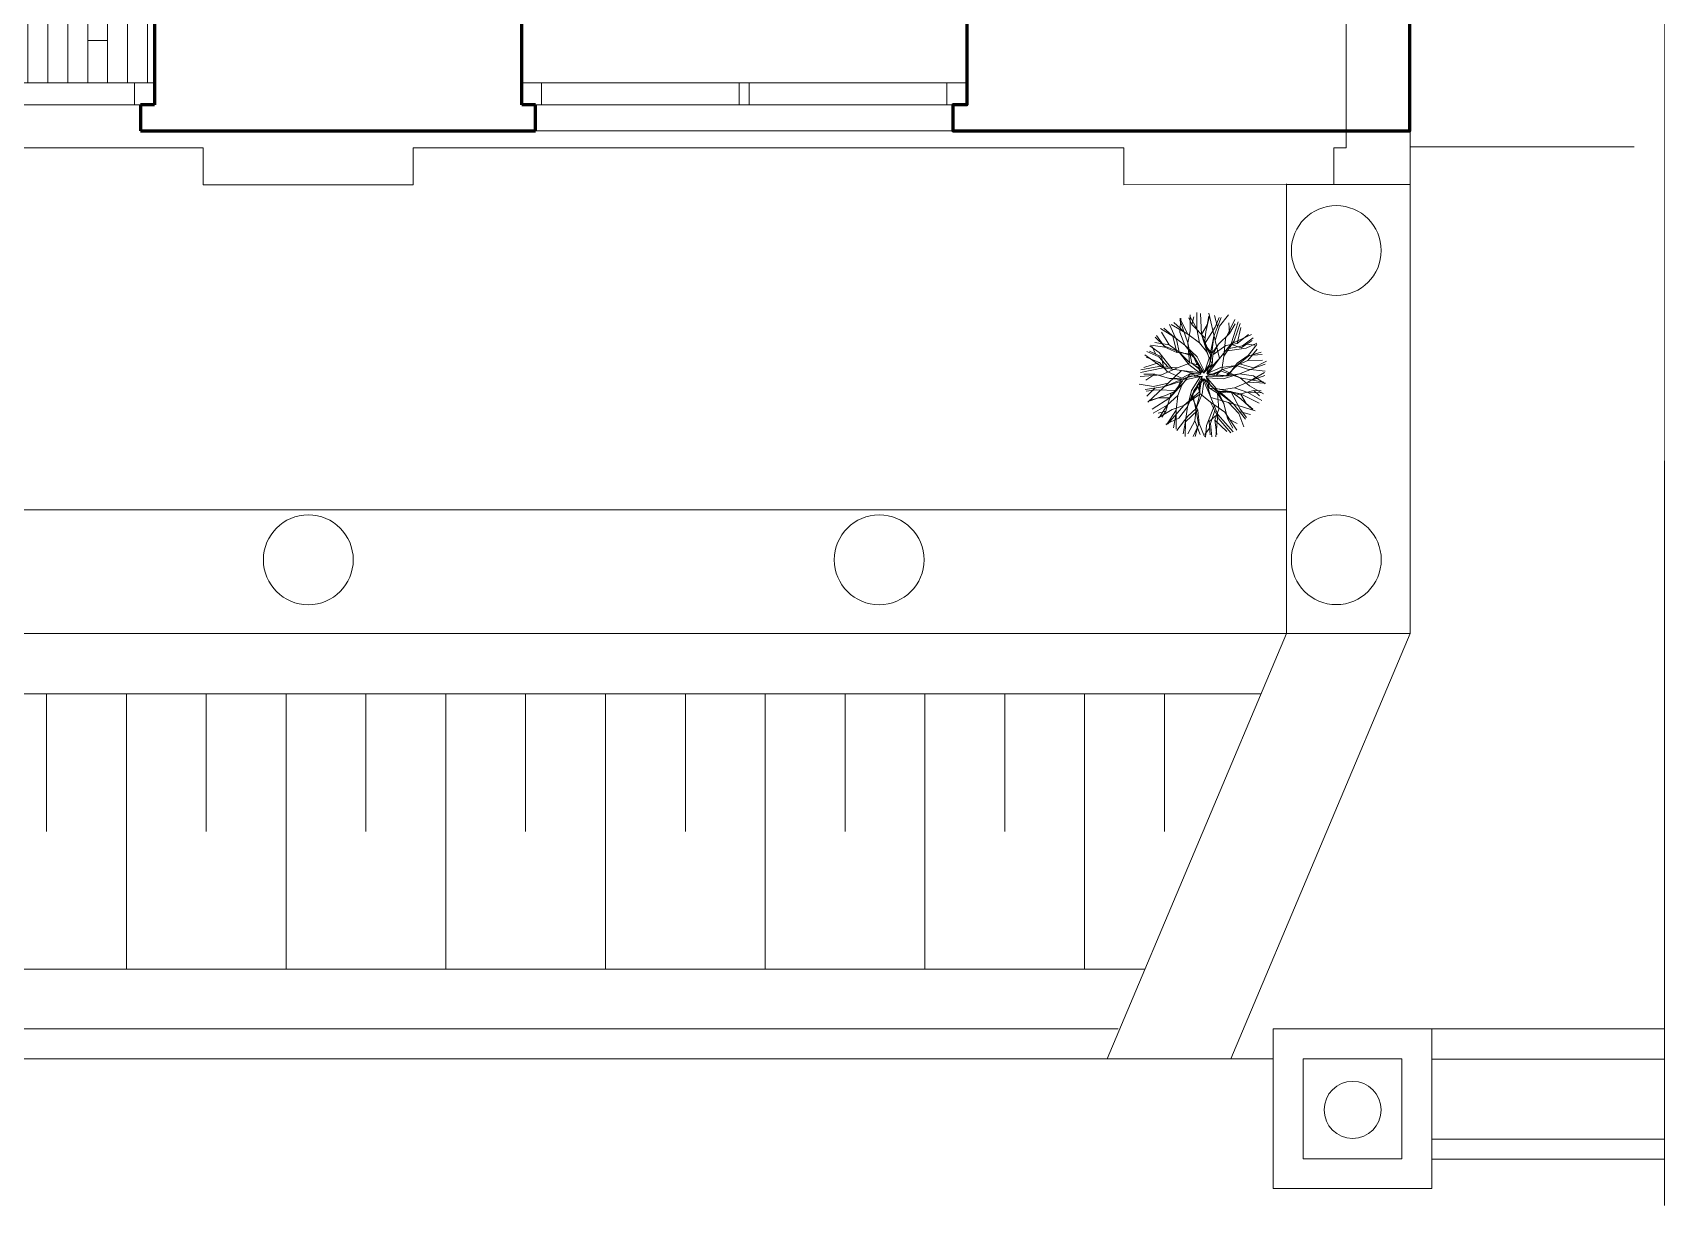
# Model space of a CAD drawing. Header units: millimetres. Extents: x 653176 to 972033, y 753746 to 925850.
# Drawn here: x 737984 to 746159, y 756565 to 762439 of the extents above; entities that cross this region are included whole.
import ezdxf

# ---------------------------------------------------------------- set-up
doc = ezdxf.new("R2010")
doc.units = ezdxf.units.MM
doc.header["$LTSCALE"] = 10
doc.set_wipeout_variables(frame=1)
doc.layers.get('0').update_dxf_attribs({"color": 65, "lineweight": 25})
for name, color, linetype, lineweight in [('!_Цоколь', 2, 'Continuous', 30), ('!обводка помещений', 10, 'Continuous', 20), ('wall', 95, 'Continuous', 60), ('Y-DOOR', 3, 'Continuous', 0), ('ГЕНПЛАН', 5, 'Continuous', 20), ('ГЕНПЛАН-озеленение', 74, 'Continuous', 20), ('Корпус 1$0$АР-стилобат', 144, 'Continuous', 9)]:
    doc.layers.add(name, color=color, linetype=linetype, lineweight=lineweight)

# ---------------------------------------------------------------- blocks, each defined once
blk = doc.blocks.new('дерев')
at = {"layer": 'ГЕНПЛАН-озеленение', "lineweight": 0}
for p, q in [((681427, 200663), (681382, 201799)), ((681714, 201880), (681900, 201045)), ((681851, 201956), (682028, 201326)), ((682169, 201541), (682006, 201821)), ((682028, 201326), (682152, 201896)), ((682306, 201313), (682132, 201947)), ((682169, 201541), (682223, 201835)), ((682434, 201214), (682574, 201916)), ((682434, 201214), (682984, 201772)), ((682522, 200867), (682588, 201852)), ((682732, 201375), (682537, 201913)), ((682555, 201360), (682860, 201814)), ((682942, 201064), (683042, 201790)), ((683044, 201290), (683445, 201732)), ((680686, 200450), (680262, 201063)), ((680845, 200361), (680322, 201144)), ((681009, 200613), (680429, 201271)), ((680797, 200784), (680472, 201097)), ((681101, 201176), (680627, 201521)), ((680797, 200784), (680697, 201213)), ((681435, 200855), (680946, 201500)), ((681022, 201528), (681289, 201192)), ((681427, 200663), (681101, 201176)), ((681190, 201178), (681182, 201644)), ((681895, 200638), (681289, 201192)), ((681705, 201105), (681391, 201693)), ((681574, 201367), (681411, 201690)), ((681900, 201045), (681574, 201367)), ((681705, 201105), (681895, 200638)), ((681800, 200872), (682169, 201541)), ((682028, 201326), (682069, 200744)), ((682069, 200744), (682434, 201214)), ((682522, 200867), (682306, 201313)), ((682667, 200805), (682732, 201375)), ((682667, 200805), (683068, 201339)), ((682942, 201064), (682970, 200598)), ((683065, 200608), (683044, 201290)), ((683068, 201339), (683312, 201709)), ((683279, 200994), (683451, 201572)), ((683279, 200994), (683822, 201243)), ((683478, 200954), (683670, 201500)), ((683478, 200954), (684004, 201183)), ((683743, 201441), (683482, 200989)), ((683755, 200804), (684051, 201171)), ((683919, 200787), (683960, 201115)), ((680845, 200361), (679945, 200509)), ((680596, 200307), (680059, 200533)), ((680596, 200307), (680282, 200896)), ((680686, 200450), (681265, 199954)), ((681339, 200486), (680797, 200784)), ((681265, 199954), (681009, 200613)), ((681681, 200131), (681339, 200486)), ((681339, 200486), (681706, 200191)), ((681456, 199916), (681427, 200663)), ((681782, 200022), (681435, 200855)), ((681435, 200855), (681781, 200184)), ((681706, 200191), (681895, 200638)), ((681895, 200638), (681766, 200166)), ((681781, 200184), (681900, 201045)), ((681900, 201045), (681871, 200333)), ((682069, 200744), (681893, 200330)), ((682314, 200216), (682667, 200805)), ((682475, 200371), (683065, 200608)), ((682667, 200805), (682479, 200357)), ((682479, 200357), (682761, 200485)), ((683025, 200654), (682496, 200315)), ((682592, 200026), (682522, 200867)), ((682522, 200867), (682669, 200085)), ((682669, 200085), (682970, 200598)), ((682970, 200598), (682728, 200008)), ((682970, 200598), (683279, 200994)), ((683482, 200989), (683025, 200654)), ((683065, 200608), (683478, 200954)), ((683423, 200013), (683755, 200804)), ((683565, 200133), (683812, 200637)), ((683647, 199974), (683845, 200408)), ((683717, 200611), (684121, 200963)), ((683746, 200191), (683717, 200611)), ((683768, 200166), (684346, 200871)), ((683812, 200637), (684225, 200982)), ((683845, 200408), (684310, 200760)), ((683845, 200408), (684512, 200386)), ((680299, 200031), (679833, 200103)), ((680308, 199716), (679846, 200057)), ((680372, 199523), (679885, 199869)), ((680415, 200164), (679910, 200349)), ((680232, 200182), (679927, 200053)), ((680485, 200095), (679979, 200268)), ((681150, 200139), (680299, 200031)), ((680975, 200202), (680415, 200164)), ((680834, 200330), (680485, 200095)), ((681072, 200353), (680596, 200307)), ((681456, 199916), (680845, 200361)), ((681681, 200131), (681072, 200353)), ((681265, 199954), (681494, 199438)), ((682106, 199411), (681456, 199916)), ((681456, 199916), (681913, 199647)), ((681824, 199720), (681681, 200131)), ((681766, 200166), (681892, 199797)), ((682122, 199467), (681782, 200022)), ((681893, 200330), (681801, 199764)), ((681801, 199764), (682223, 199523)), ((681913, 199647), (681801, 199764)), ((681871, 200333), (681853, 200035)), ((681853, 200035), (682219, 199500)), ((681892, 199797), (682182, 199569)), ((682182, 199569), (682314, 200216)), ((682219, 199500), (682592, 200026)), ((682223, 199523), (682475, 200371)), ((682391, 200149), (682314, 199549)), ((682314, 199549), (683077, 199860)), ((682383, 199804), (682355, 199507)), ((682728, 200008), (682361, 199526)), ((682644, 200066), (682383, 199804)), ((682496, 200315), (682391, 200149)), ((682475, 200371), (682403, 199905)), ((682403, 199905), (682644, 200066)), ((683077, 199860), (682616, 199597)), ((683206, 200006), (682644, 200066)), ((683077, 199860), (683768, 200166)), ((683077, 199860), (683738, 199511)), ((683151, 199557), (683647, 199974)), ((683924, 200259), (683206, 200006)), ((683206, 200006), (683905, 199898)), ((683629, 199676), (684158, 199996)), ((683768, 200166), (684707, 200227)), ((683905, 199898), (684764, 200071)), ((683924, 200259), (684667, 200320)), ((684158, 199996), (684592, 200121)), ((684158, 199996), (684580, 199868)), ((684346, 199536), (684881, 199775)), ((680233, 199172), (679650, 199298)), ((680179, 199168), (679736, 199195)), ((680308, 199716), (679739, 199610)), ((679753, 199702), (680275, 199702)), ((680372, 199523), (679786, 199384)), ((680480, 199197), (679802, 198920)), ((680842, 199088), (680179, 199168)), ((680814, 199531), (680233, 199172)), ((680275, 199702), (680793, 199474)), ((680814, 199531), (680308, 199716)), ((680842, 199088), (680316, 198859)), ((680870, 199454), (680372, 199523)), ((680480, 199197), (680870, 199454)), ((680793, 199474), (681352, 199185)), ((681314, 199139), (680814, 199531)), ((680842, 199088), (681324, 199149)), ((681529, 199077), (680842, 199088)), ((680860, 198931), (681465, 199450)), ((681554, 199412), (680860, 198931)), ((680870, 199454), (681502, 199539)), ((681465, 199450), (680870, 199454)), ((681324, 199149), (681073, 199329)), ((682174, 199344), (681314, 199139)), ((681314, 199139), (681754, 199310)), ((681352, 199185), (681549, 199177)), ((681494, 199438), (681851, 199343)), ((681754, 199310), (681494, 199438)), ((681502, 199539), (682102, 199462)), ((682155, 199286), (681529, 199077)), ((681549, 199177), (682106, 199411)), ((682196, 199352), (681554, 199412)), ((682102, 199462), (681824, 199720)), ((681851, 199343), (682122, 199467)), ((681915, 198768), (682196, 199352)), ((682273, 199285), (681963, 198713)), ((682103, 198921), (682155, 199286)), ((682177, 198859), (682174, 199344)), ((682287, 199270), (682203, 198901)), ((682330, 199300), (682218, 198483)), ((682517, 199112), (682273, 199285)), ((682521, 198712), (682287, 199270)), ((682811, 198933), (682330, 199300)), ((682982, 199456), (682335, 199407)), ((682335, 199407), (682605, 198821)), ((682773, 199637), (682353, 199392)), ((682353, 199392), (682961, 198750)), ((682355, 199507), (683006, 199524)), ((682361, 199526), (682723, 199638)), ((682756, 199542), (682414, 199404)), ((682414, 199404), (682908, 198966)), ((682613, 198756), (682517, 199112)), ((682616, 199597), (682773, 199637)), ((682723, 199638), (683151, 199557)), ((683138, 199466), (682756, 199542)), ((683217, 199274), (682773, 199637)), ((683231, 199291), (682982, 199456)), ((683006, 199524), (683901, 199408)), ((683483, 199118), (683138, 199466)), ((683901, 199408), (683146, 199444)), ((683146, 199444), (683833, 198910)), ((683151, 199557), (683629, 199676)), ((683629, 199676), (683190, 199505)), ((683190, 199505), (683483, 199118)), ((683487, 198915), (683217, 199274)), ((683833, 198910), (683231, 199291)), ((683483, 199118), (684265, 199366)), ((683982, 199050), (683483, 199118)), ((683733, 199084), (684128, 198429)), ((683738, 199511), (684346, 199536)), ((683738, 199511), (684745, 198982)), ((683901, 199408), (684704, 199509)), ((684690, 199429), (684265, 199366)), ((684303, 199459), (684710, 199233)), ((680605, 198682), (679846, 198879)), ((680418, 198714), (679871, 198751)), ((680605, 198682), (679926, 198452)), ((680316, 198859), (679947, 198421)), ((680860, 198931), (679975, 198496)), ((680582, 198522), (680121, 198054)), ((680860, 198931), (680582, 198522)), ((681194, 198601), (680605, 198682)), ((680710, 198275), (681194, 198601)), ((681017, 198303), (681649, 198635)), ((681823, 198632), (681017, 198303)), ((681064, 198105), (681372, 198503)), ((681194, 198601), (681641, 198655)), ((681372, 198503), (681196, 197701)), ((681372, 198503), (681846, 198627)), ((681854, 198563), (681372, 198503)), ((681963, 198713), (681415, 197996)), ((681415, 197996), (681823, 198632)), ((682218, 198483), (681585, 198085)), ((681641, 198655), (682177, 198859)), ((681649, 198635), (681915, 198768)), ((681918, 198571), (681782, 198097)), ((681782, 198097), (681854, 198563)), ((681846, 198627), (682103, 198921)), ((682203, 198901), (681918, 198571)), ((681918, 198571), (682031, 197933)), ((682218, 198483), (682138, 197732)), ((682221, 199014), (682177, 198859)), ((682218, 198483), (682221, 199014)), ((682280, 198299), (682613, 198756)), ((682910, 198207), (682521, 198712)), ((682961, 198750), (682594, 199045)), ((682594, 199045), (682613, 198756)), ((682605, 198821), (683368, 198460)), ((683368, 198460), (682617, 198724)), ((682617, 198724), (682910, 198207)), ((682903, 198759), (682811, 198933)), ((682961, 198750), (682872, 198120)), ((682932, 198131), (682903, 198759)), ((682908, 198966), (683241, 198366)), ((682948, 198753), (682917, 198445)), ((683241, 198366), (682948, 198753)), ((683368, 198460), (683862, 198424)), ((683368, 198460), (684187, 197911)), ((684012, 198659), (683487, 198915)), ((683487, 198915), (683712, 198363)), ((683833, 198910), (684275, 199031)), ((684649, 198654), (683833, 198910)), ((683862, 198424), (684498, 198258)), ((683982, 199050), (684649, 199027)), ((684646, 198497), (684012, 198659)), ((684012, 198659), (684444, 198266)), ((684128, 198429), (684452, 198431)), ((684128, 198429), (684355, 198236)), ((684275, 199031), (684636, 199011)), ((680710, 198275), (680155, 198097)), ((680453, 198289), (680172, 198188)), ((680253, 197806), (680710, 198275)), ((680453, 198289), (680293, 198008)), ((680388, 197726), (681017, 198303)), ((681218, 198304), (680453, 198289)), ((681585, 198085), (680624, 197478)), ((680901, 197861), (680703, 197558)), ((681064, 198105), (680711, 197538)), ((681017, 198303), (680901, 197861)), ((681415, 197996), (681101, 197250)), ((681585, 198085), (681303, 197546)), ((681837, 197748), (681558, 196917)), ((682138, 197732), (681721, 196888)), ((681782, 198097), (681795, 197479)), ((682280, 198299), (681837, 197748)), ((682031, 197933), (682309, 197544)), ((682138, 197732), (682459, 196879)), ((682140, 197550), (682280, 198299)), ((682170, 197738), (682548, 197554)), ((682178, 198108), (682696, 197424)), ((682210, 197924), (682523, 197459)), ((682872, 198120), (682964, 197589)), ((682872, 198120), (683473, 197797)), ((683328, 197998), (682910, 198207)), ((682910, 198207), (683100, 197741)), ((682993, 197568), (682932, 198131)), ((683100, 197741), (683044, 197147)), ((683100, 197741), (683513, 197304)), ((683241, 198366), (683703, 198025)), ((683241, 198366), (683503, 197752)), ((683328, 197998), (683907, 197549)), ((683473, 197797), (683655, 197228)), ((683503, 197752), (683702, 197355)), ((683703, 198025), (684267, 197925)), ((683712, 198363), (683921, 197608)), ((683712, 198363), (684250, 197891)), ((683778, 198185), (684019, 197694)), ((681258, 197623), (680858, 197383)), ((681038, 197302), (681196, 197701)), ((681303, 197546), (681242, 196964)), ((681795, 197479), (681474, 197178)), ((681795, 197479), (681687, 197041)), ((682140, 197550), (681821, 196876)), ((682309, 197544), (681956, 196977)), ((682309, 197544), (682381, 196966)), ((682523, 197459), (682616, 196928)), ((682548, 197554), (682651, 197028)), ((682600, 197291), (682863, 197092)), ((682696, 197424), (682867, 196985)), ((682964, 197589), (682900, 197019)), ((682964, 197589), (683341, 197150)), ((683254, 197116), (682993, 197568))]:
    blk.add_line(p, q, dxfattribs=at)
blk = doc.blocks.new('*U907')
at = {"color": 0, "linetype": 'ByBlock', "lineweight": -2}
for p, q in [((6.2, 0), (6.2, 0.345)), ((6.6, 0), (6.6, 0.345)), ((7, 0), (7, 0.345)), ((7.4, 0), (7.4, 0.345)), ((7.8, 0), (7.8, 0.345)), ((8.2, 0), (8.2, 0.345)), ((8.6, 0), (8.6, 0.345)), ((9, 0), (9, 0.345))]:
    blk.add_line(p, q, dxfattribs=at)
for points in [[(6.4, 0), (6.4, 0.69)], [(6.8, 0), (6.8, 0.69)], [(7.2, 0), (7.2, 0.69)], [(7.6, 0), (7.6, 0.69)], [(8, 0), (8, 0.69)], [(8.4, 0), (8.4, 0.69)], [(8.8, 0), (8.8, 0.69)]]:
    blk.add_lwpolyline(points, dxfattribs=at)
blk = doc.blocks.new('1 и 2 корпус')
at = {"layer": '!_Цоколь', "color": 250, "lineweight": 20, "ltscale": 100}
for p, q in [((17041.1, -3088.8), (16143.4, -5218.6)), ((17661.1, -3088.8), (16763.4, -5218.6))]:
    blk.add_line(p, q, dxfattribs=at)
for points in [[(17661.1, -650), (17661.1, -3088.8), (-1569.1, -3088.8, -0.414214), (-3089.1, -1568.8), (-3089.1, 8050)], [(17041.1, -836), (17041.1, -2468.8), (-1569.1, -2468.8, -0.414214), (-2469.1, -1568.8), (-2469.1, 8050)]]:
    blk.add_lwpolyline(points, format="xyb", dxfattribs=at)
blk.add_lwpolyline([(17041.1, -838.3), (17661.1, -838.3), (17661.1, -3088.8), (17041.1, -3088.8)], close=True, dxfattribs=at)
for centre in [(17291, -1169.8), (12141.1, -2718.8, 0), (15001.1, -2718.8), (17291.1, -2718.3)]:
    blk.add_circle(centre, 225, dxfattribs=at)
at = {"color": 250, "lineweight": 20}
for p, q in [((-1570.1, -3390), (16914.1, -3390)), ((-1570.1, -4770), (16332.5, -4770))]:
    blk.add_line(p, q, dxfattribs=at)
at = {"layer": 'ГЕНПЛАН', "color": 250, "lineweight": 20}
for p, q in [((-1607.9, -5068.6), (16197.7, -5068.6)), ((-1607.9, -5218.6), (16763.4, -5218.6))]:
    blk.add_line(p, q, dxfattribs=at)
at = {"layer": 'Корпус 1$0$АР-стилобат', "color": 250, "lineweight": 20}
blk.add_line((17661.1, -2820), (17661.1, -3068.8), dxfattribs=at)
at = {"color": 250, "lineweight": 20, "xscale": -1999.999999999995, "yscale": 1999.999999999995, "zscale": 1999.999999999998, "rotation": 179.9999999999992}
blk.add_blockref('*U907', (-1570.1, -3390), dxfattribs=at)

msp = doc.modelspace()

# ---------------------------------------------------------------- hatches: boundary and pattern name
at = {"layer": 'Y-DOOR', "lineweight": 5}
h = msp.add_hatch(dxfattribs=at)
h.set_pattern_fill('WOODS_BOARD', color=256, scale=100, angle=90, pattern_type=2)
h.set_pattern_definition([(90, (-40, 2e-15), (-100, 6e-15), []), (180, (-40, 2e-15), (-400, -400), [100, -1400]), (180, (-240, 600), (-400, -400), [100, -1400])])
h.paths.add_polyline_path([(732098.5, 765323.1), (732089.7, 765281.9), (732024.4, 765151.3), (731686.2, 764474.3), (731621, 764343.7), (731593.4, 764311.8), (731550.9, 764324.3), (730907.8, 764645.5), (730876.1, 764671.2), (730876.1, 764671.2), (730886.1, 764710.7), (730911.5, 764761.7), (730911.7, 764764.3), (730923, 764774.2), (730922.1, 764772.4), (730934.5, 764771.6), (730934.3, 764771.2), (730937.9, 764767.1), (730945.9, 764758), (731352.8, 765572.6), (731339.1, 765573.6), (731334.8, 765573.9), (731326.3, 765583.8), (731327.2, 765596.1), (731329.2, 765597.9), (731354.6, 765648.8), (731380.3, 765680.5), (731419.9, 765670.6), (732063, 765349.5), (732098.5, 765323.1)], flags=16)
h.paths.add_polyline_path([(730939.8, 764745.8), (730940.1, 764741.6), (730941.3, 764744.5), (730941.7, 764749.5)], flags=0)
h.paths.add_polyline_path([(730930.4, 764763.3), (730912.6, 764727.7), (730900.6, 764703.5), (730891.5, 764676.3), (730915.1, 764660), (731558.2, 764338.8), (731589.4, 764327.5), (731589.4, 764327.5), (731585.4, 764343.2), (731575, 764348.5), (731574.6, 764348), (730917, 764676.4), (730907.8, 764681.7), (730917.2, 764677), (730917, 764676.4), (731574.6, 764348), (731598.9, 764381.2), (731619.1, 764416.5), (731635.1, 764453.8), (731647.1, 764493.1), (730989.5, 764821.5), (730965.2, 764788.3), (730943.8, 764750.9)], flags=0)
h.paths.add_polyline_path([(731357.6, 765578.5), (731357.1, 765578.6), (731355.6, 765575.1)], flags=0)
h.paths.add_polyline_path([(731335.3, 765573.9), (731335.3, 765573.9), (731335.3, 765573.9)], flags=0)
h.paths.add_polyline_path([(731330.5, 765589.9), (731329.9, 765599.3), (731326.9, 765593.3)], flags=0)
h.paths.add_polyline_path([(731390.9, 765648.9), (731357.1, 765581.1), (731347.7, 765573), (731351, 765579.7), (731358.9, 765584.8), (731390.8, 765648.7), (731390.8, 765648.9)], flags=0)
h.paths.add_polyline_path([(731662.2, 764498.7), (731617.4, 764512.3), (731580.1, 764528.3), (731544.9, 764548.5), (731511.7, 764572.8), (731840.2, 765230.4), (731879.5, 765218.5), (731916.8, 765202.4), (731952.1, 765182.3), (731989.8, 765154.7)], flags=0)
h.paths.add_polyline_path([(731828.1, 765230.4), (731504.4, 764582.4), (731001.5, 764833.5), (731325.2, 765481.5)], flags=0)
h.paths.add_polyline_path([(734958.4, 764416.4), (735312.2, 764416.4, -0.128067), (735513.8, 764765.5), (735336.9, 765071.9), (735705, 765284.4), (735881.8, 764978, -0.128067), (736285, 764978), (736461.9, 765284.4), (736830, 765071.9), (736653.1, 764765.5, -0.128067), (736854.7, 764416.4), (737208.4, 764416.4), (737208.4, 763991.4), (736854.7, 763991.4, -0.128067), (736653.1, 763642.2), (736830, 763335.8), (736461.9, 763123.3), (736285, 763429.7, -0.128067), (735881.8, 763429.7), (735705, 763123.3), (735336.9, 763335.8), (735513.8, 763642.2, -0.128067), (735312.2, 763991.4), (734958.4, 763991.4)], flags=16)
h.paths.add_polyline_path([(730918.7, 764765.4), (730910.8, 764760.3), (730913.8, 764766.3)], flags=0)
h.paths.add_polyline_path([(730617.2, 765189.4), (729121.5, 765189.4), (729121.5, 766046.2), (730617.2, 766046.2)], flags=16)
h.paths.add_polyline_path([(731697.1, 768215.8), (731697.1, 768248.2), (733692.8, 768248.2), (733692.8, 768215.8)], flags=16)
h.paths.add_polyline_path([(730378.2, 764536), (730387, 764496.1), (730387.7, 763777.3), (730380, 763733.7), (730380, 763733.7), (730339.2, 763723.2), (730193.2, 763723.1), (729436.4, 763722.6), (729290.4, 763722.4), (729249.5, 763732.9), (729241.8, 763776.4), (729241.1, 764495.3), (729249.9, 764535.1), (729249.9, 764535.1), (729289.7, 764543.9), (729346.7, 764544), (729349.1, 764545), (729363, 764539.3), (729361, 764539.3), (729365.8, 764527.8), (729365.4, 764527.8), (729363.3, 764522.8), (729358.7, 764511.6), (730269.4, 764512.3), (730264.1, 764525), (730262.5, 764529), (730267.5, 764541), (730278.9, 764545.7), (730281.4, 764544.7), (730338.3, 764544.7)], flags=16)
h.paths.add_polyline_path([(729345.1, 764511.5), (729341.5, 764509.4), (729344.7, 764509.6), (729349.2, 764511.5)], flags=0)
h.paths.add_polyline_path([(729356.6, 764527.8), (729316.8, 764527.7), (729289.7, 764527.7), (729261.4, 764523.7), (729257.3, 764495.3), (729258, 763776.4), (729261.8, 763743.5), (729261.8, 763743.5), (729274.1, 763754), (729274.1, 763765.7), (729273.5, 763765.8), (729272.9, 764500.9), (729273.5, 764511.5), (729273.5, 764501), (729272.9, 764500.9), (729273.5, 763765.8), (729314.1, 763759), (729354.6, 763756.7), (729395.2, 763759), (729435.7, 763766), (729435, 764501), (729394.5, 764507.9), (729351.5, 764510.3)], flags=0)
h.paths.add_polyline_path([(730276.8, 764510.6), (730276.6, 764511.1), (730272.8, 764510.8)], flags=0)
h.paths.add_polyline_path([(730262.7, 764528.5), (730262.7, 764528.5), (730262.7, 764528.5)], flags=0)
h.paths.add_polyline_path([(730274.9, 764539.9), (730283, 764544.7), (730276.3, 764544.7)], flags=0)
h.paths.add_polyline_path([(730354.6, 764512.3), (730278.9, 764512.2), (730267.4, 764517), (730274.9, 764517), (730283, 764512.3), (730354.5, 764512.3), (730354.6, 764512.4)], flags=0)
h.paths.add_polyline_path([(730175.6, 764496.2), (730176.1, 763934.1), (729451.8, 763933.5), (729451.2, 764495.6)], flags=0)
h.paths.add_polyline_path([(729447.5, 763755), (729439.6, 763801.1), (729437.3, 763841.6), (729439.5, 763882.2), (729446.4, 763922.7), (730181.5, 763923.3), (730188.4, 763882.7), (730190.7, 763842.2), (730188.5, 763801.7), (730180.7, 763755.5)], flags=0)
h.paths.add_polyline_path([(729345.1, 764544), (729351.8, 764544), (729353.2, 764539.2)], flags=0)
h.paths.add_polyline_path([(728540.9, 765444.1, -0.337733), (728495.9, 765385.1), (728495.9, 765380.8, -0.337733), (728540.9, 765321.7), (728540.9, 764975), (728540.9, 764362.9, -0.414214), (728479.7, 764301.7), (728479.7, 764118.1, -0.414214), (728418.4, 764056.9), (727592.4, 764056.9, -0.414214), (727531.2, 764118.1), (727531.2, 764195.2, -0.015524), (727531.5, 764206.6), (727439.2, 764206.6, -0.414214), (727316.8, 764329), (727316.8, 764975), (727316.8, 765321.7, -0.414214), (727378, 765382.9, -0.414214), (727316.8, 765444.1), (727316.8, 765750.2), (727316.8, 766341.8, -0.414214), (727378, 766403, -0.414214), (727316.8, 766464.2), (727316.8, 767212.2, -0.414214), (727439.2, 767334.6), (727531.5, 767334.6, -0.015524), (727531.2, 767346), (727531.2, 767423.1, -0.414214), (727592.4, 767484.3), (728495.9, 767484.3, -0.414214), (728557.1, 767423.1), (728557.1, 767306.6, -0.05068), (728557.1, 767294.2), (728557.1, 766772.4), (728557.1, 766466.4, -0.414214), (728495.9, 766405.1), (728495.9, 766400.8, -0.337733), (728540.9, 766341.8), (728540.9, 765750.2)], flags=16)
h.paths.add_polyline_path([(732233.1, 766539.6), (732896.8, 766539.6), (732946.4, 766725), (732282.8, 766725)], flags=24)
h.paths.add_polyline_path([(732558.4, 768017.8), (732823.2, 768017.8), (732872.9, 768203.2), (732608, 768203.2)], flags=24)
edge = h.paths.add_edge_path()
edge.add_line((731424.5, 768467.4), (727474.5, 768467.4))
edge.add_line((727474.5, 768467.4), (727474.5, 768267.6))
edge.add_line((727474.5, 768267.6), (727224.5, 768267.6))
edge.add_line((727224.5, 768267.6), (727224.5, 767817.6))
edge.add_line((727224.5, 767817.6), (726894.5, 767817.6))
edge.add_line((726894.5, 767817.6), (726894.5, 763637.6))
edge.add_line((726894.5, 763637.6), (727224.5, 763637.6))
edge.add_line((727224.5, 763637.6), (727224.5, 762767.6))
edge.add_line((727224.5, 762767.6), (727474.5, 762767.6))
edge.add_line((727474.5, 762767.6), (727474.5, 762517.6))
edge.add_line((727474.5, 762517.6), (728224.5, 762517.6))
edge.add_line((728224.5, 762517.6), (728224.5, 762187.6))
edge.add_line((728224.5, 762187.6), (732404.5, 762187.6))
edge.add_line((732404.5, 762187.6), (732404.5, 762517.6))
edge.add_line((732404.5, 762517.6), (733574.5, 762517.6))
edge.add_line((733574.5, 762517.6), (733574.5, 762767.6))
edge.add_line((733574.5, 762767.6), (734074.5, 762767.6))
edge.add_line((734074.5, 762767.6), (734074.5, 762517.6))
edge.add_line((734074.5, 762517.6), (734414.5, 762517.6))
edge.add_line((734414.5, 762517.6), (734414.5, 762187.6))
edge.add_line((734414.5, 762187.6), (738594.5, 762187.6))
edge.add_line((738594.5, 762187.6), (738594.5, 762517.6))
edge.add_line((738594.5, 762517.6), (739240.9, 762517.6))
edge.add_line((739240.9, 762517.6), (739240.9, 762736.2))
edge.add_line((739240.9, 762736.2), (739234.1, 762737.9))
edge.add_line((739234.1, 762737.9), (739219, 762755.1))
edge.add_line((739219, 762755.1), (739222.5, 762761.6))
edge.add_line((739222.5, 762761.6), (739213.7, 762786.2))
edge.add_line((739213.7, 762786.2), (739210.6, 762815.1))
edge.add_line((739210.6, 762815.1), (739215, 762856.4))
edge.add_line((739215, 762856.4), (739207.2, 762835.5))
edge.add_line((739207.2, 762835.5), (739208.6, 762848))
edge.add_line((739208.6, 762848), (739219, 762875.2))
edge.add_line((739219, 762875.2), (739240.9, 762900))
edge.add_line((739240.9, 762900), (739240.9, 763160.8))
edge.add_line((739240.9, 763160.8), (739231, 763159.5))
edge.add_line((739231, 763159.5), (739231, 763159.5))
edge.add_line((739231, 763159.5), (739216.2, 763157.8))
edge.add_line((739216.2, 763157.8), (739202.9, 763156.4))
edge.add_line((739202.9, 763156.4), (739200.3, 763176.2))
edge.add_line((739200.3, 763176.2), (739207, 763179.9))
edge.add_line((739207, 763179.9), (739231, 763177.4))
edge.add_line((739231, 763177.4), (739231, 763177.3))
edge.add_line((739231, 763177.3), (739240.9, 763175.9))
edge.add_line((739240.9, 763175.9), (739240.9, 763656.1))
edge.add_line((739240.9, 763656.1), (739240.7, 763656.1))
edge.add_line((739240.7, 763656.1), (739240.7, 763850.8))
edge.add_line((739240.7, 763850.8), (739228.7, 763850.8))
edge.add_line((739228.7, 763850.8), (739228.7, 763882.4))
edge.add_line((739228.7, 763882.4), (739230.1, 763956.1))
edge.add_line((739230.1, 763956.1), (739228.7, 763956.1))
edge.add_line((739228.7, 763956.1), (739228.7, 764000.4))
edge.add_line((739228.7, 764000.4), (739230.3, 764000))
edge.add_line((739230.3, 764000), (739215.2, 764017.1))
edge.add_line((739215.2, 764017.1), (739204.8, 764044.4))
edge.add_line((739204.8, 764044.4), (739201.1, 764077.2))
edge.add_line((739201.1, 764077.2), (739204.8, 764110.1))
edge.add_line((739204.8, 764110.1), (739215.2, 764137.3))
edge.add_line((739215.2, 764137.3), (739230.3, 764154.5))
edge.add_line((739230.3, 764154.5), (739240.7, 764157.1))
edge.add_line((739240.7, 764157.1), (739240.7, 764166.6))
edge.add_line((739240.7, 764166.6), (739228.7, 764166.6))
edge.add_line((739228.7, 764166.6), (739228.7, 764198.2))
edge.add_line((739228.7, 764198.2), (739231.6, 764271.8))
edge.add_line((739231.6, 764271.8), (739228.7, 764271.8))
edge.add_line((739228.7, 764271.8), (739228.7, 764303.4))
edge.add_line((739228.7, 764303.4), (739241.1, 764504.4))
edge.add_line((739241.1, 764504.4), (739241.1, 764680.9))
edge.add_line((739241.1, 764680.9), (739230.7, 764683.6))
edge.add_line((739230.7, 764683.6), (739215.6, 764700.7))
edge.add_line((739215.6, 764700.7), (739205.2, 764728))
edge.add_line((739205.2, 764728), (739201.5, 764760.8))
edge.add_line((739201.5, 764760.8), (739205.2, 764793.7))
edge.add_line((739205.2, 764793.7), (739215.6, 764820.9))
edge.add_line((739215.6, 764820.9), (739230.7, 764838.1))
edge.add_line((739230.7, 764838.1), (739241.1, 764840.7))
edge.add_line((739241.1, 764840.7), (739241.1, 765207.2))
edge.add_line((739241.1, 765207.2), (739230.7, 765209.8))
edge.add_line((739230.7, 765209.8), (739215.6, 765226.9))
edge.add_line((739215.6, 765226.9), (739205.2, 765254.2))
edge.add_line((739205.2, 765254.2), (739201.5, 765287))
edge.add_line((739201.5, 765287), (739205.2, 765319.9))
edge.add_line((739205.2, 765319.9), (739215.6, 765347.2))
edge.add_line((739215.6, 765347.2), (739230.7, 765364.3))
edge.add_line((739230.7, 765364.3), (739241.1, 765366.9))
edge.add_line((739241.1, 765366.9), (739241.1, 765499))
edge.add_line((739241.1, 765499), (739227.3, 765519.7))
edge.add_line((739227.3, 765519.7), (739204.7, 765519.7))
edge.add_line((739204.7, 765519.7), (739205.5, 765530.2))
edge.add_line((739205.5, 765530.2), (739231.3, 765530.2))
edge.add_line((739231.3, 765530.2), (739233.1, 765539.2))
edge.add_line((739233.1, 765539.2), (739241.8, 765552.4))
edge.add_line((739241.8, 765552.4), (739241.8, 765680.7))
edge.add_line((739241.8, 765680.7), (739231.5, 765683.3))
edge.add_line((739231.5, 765683.3), (739216.3, 765700.5))
edge.add_line((739216.3, 765700.5), (739205.9, 765727.7))
edge.add_line((739205.9, 765727.7), (739202.3, 765760.6))
edge.add_line((739202.3, 765760.6), (739205.9, 765793.4))
edge.add_line((739205.9, 765793.4), (739216.3, 765820.6))
edge.add_line((739216.3, 765820.6), (739231.5, 765837.8))
edge.add_line((739231.5, 765837.8), (739241.8, 765840.4))
edge.add_line((739241.8, 765840.4), (739241.8, 766097.6))
edge.add_line((739241.8, 766097.6), (739231.5, 766100.3))
edge.add_line((739231.5, 766100.3), (739216.3, 766117.4))
edge.add_line((739216.3, 766117.4), (739205.9, 766144.6))
edge.add_line((739205.9, 766144.6), (739202.3, 766177.5))
edge.add_line((739202.3, 766177.5), (739205.9, 766210.3))
edge.add_line((739205.9, 766210.3), (739216.3, 766237.5))
edge.add_line((739216.3, 766237.5), (739231.5, 766254.7))
edge.add_line((739231.5, 766254.7), (739241.8, 766257.3))
edge.add_line((739241.8, 766257.3), (739241.8, 766397.6))
edge.add_line((739241.8, 766397.6), (739214.5, 766397.6))
edge.add_line((739214.5, 766397.6), (739214.5, 768766.6))
edge.add_line((739214.5, 768766.6), (738414.6, 769228.4))
edge.add_arc((739068.6, 768767.6), 800, 144.83153, 180)
edge.add_arc((737468.6, 768767.6), 800, 360, 395.16847)
edge.add_line((738122.6, 769228.4), (737324.5, 768767.6))
edge.add_line((737324.5, 768767.6), (737324.5, 768667.6))
edge.add_line((737324.5, 768667.6), (737074.5, 768667.6))
edge.add_line((737074.5, 768667.6), (737074.5, 768067.6))
edge.add_line((737074.5, 768067.6), (734074.5, 768067.6))
edge.add_line((734074.5, 768067.6), (734074.5, 766306.4))
edge.add_line((734074.5, 766306.4), (731276.6, 766306.4))
edge.add_line((731276.6, 766306.4), (731276.6, 768256.4))
edge.add_line((731276.6, 768256.4), (734074.5, 768256.4))
edge.add_line((734074.5, 768256.4), (734074.5, 768267.6))
edge.add_line((734074.5, 768267.6), (731424.5, 768267.6))
edge.add_line((731424.5, 768267.6), (731424.5, 768467.4))

# ---------------------------------------------------------------- linework, layer by layer
at = {"layer": '!обводка помещений', "color": 7}
for p, q in [((744564.5, 761947.6), (744564.5, 772967.6)), ((738594.5, 762187.6), (738594.5, 762267.6)), ((740434.5, 762187.6), (740434.5, 762267.6)), ((742664.5, 762187.6), (742664.5, 762267.6)), ((738524.5, 761947.6), (738524.5, 762077.6)), ((740504.5, 761947.6), (740504.5, 762077.6)), ((742594.5, 761947.6), (742594.5, 762077.6)), ((738524.5, 761947.6), (740504.5, 761947.6)), ((740504.5, 761947.6), (742594.5, 761947.6)), ((742594.5, 761947.6), (744564.5, 761947.6)), ((743987.9, 757299), (744199.7, 757299))]:
    msp.add_line(p, q, dxfattribs=at)
at = {"layer": '!обводка помещений', "color": 7, "lineweight": 20}
for p, q in [((746159, 767918.1), (746159, 756565.1)), ((744884.5, 766997.6), (744884.5, 761947.6)), ((744564.5, 761947.6), (744885.5, 761947.6)), ((744885.5, 761947.6), (744885.5, 761867.6)), ((744885.5, 761867.6, 22.6), (746159, 761867.6, 22.6)), ((744994.5, 757296.9), (746159, 757296.9)), ((746159, 756896.9), (744994.5, 756896.9))]:
    msp.add_line(p, q, dxfattribs=at)
at = {"layer": '!обводка помещений', "color": 7, "linetype": 'Continuous'}
for p, q in [((738494.5, 762187.6), (738494.5, 762077.6)), ((738494.5, 762187.6), (738494.5, 762077.6)), ((740534.5, 762187.6), (740534.5, 762077.6)), ((740534.5, 762187.6), (740534.5, 762077.6)), ((742564.5, 762187.6), (742564.5, 762077.6))]:
    msp.add_line(p, q, dxfattribs=at)
at = {"layer": '!обводка помещений', "color": 7}
for points in [[(734414.5, 762077.6), (738594.5, 762077.6), (738594.5, 762187.6), (734414.5, 762187.6)], [(740434.5, 762077.6), (742664.5, 762077.6), (742664.5, 762187.6), (740434.5, 762187.6)], [(741524.5, 762077.6), (741574.5, 762077.6), (741574.5, 762187.6), (741524.5, 762187.6)]]:
    msp.add_lwpolyline(points, close=True, dxfattribs=at)
at = {"layer": '!обводка помещений', "color": 7, "linetype": 'Continuous'}
for points in [[(738594.5, 762187.6), (738594.5, 762077.6), (734414.5, 762077.6), (734414.5, 762187.6)], [(738594.5, 762187.6), (738594.5, 762077.6), (734414.5, 762077.6), (734414.5, 762187.6)], [(742664.5, 762187.6), (742664.5, 762077.6), (740434.5, 762077.6), (740434.5, 762187.6)], [(742664.5, 762187.6), (742664.5, 762077.6), (740434.5, 762077.6), (740434.5, 762187.6)]]:
    msp.add_lwpolyline(points, close=True, dxfattribs=at)
at = {"layer": '!обводка помещений', "color": 7, "lineweight": 20}
for points in [[(733936.5, 761862.6), (738839.5, 761862.6), (738839.5, 761676.6), (739891.5, 761676.6), (739891.5, 761862.6), (743450.5, 761862.6), (743450.5, 761676.6), (744502.5, 761679.3), (744502.5, 761862.6), (744564.5, 761862.6), (744564.5, 761947.6)], [(746159, 756796.9), (744994.5, 756796.9), (744994.5, 757448.9), (746159, 757448.9)]]:
    msp.add_lwpolyline(points, dxfattribs=at)
for points in [[(744199.7, 757448.9), (744994.5, 757448.9), (744994.5, 756648.9), (744199.7, 756648.9)], [(744349.7, 757298.9), (744844.5, 757298.9), (744844.5, 756798.9), (744349.7, 756798.9)]]:
    msp.add_lwpolyline(points, close=True, dxfattribs=at)
msp.add_circle((744597.3, 757043.2), 142.8, dxfattribs=at)
at = {"layer": 'wall'}
for p, q in [((738594.5, 762517.6), (738594.5, 762077.6)), ((740434.5, 762077.6), (740434.5, 762517.6)), ((738594.5, 762077.6), (738524.5, 762077.6)), ((738524.5, 762077.6), (738524.5, 761947.6)), ((740504.5, 762077.6), (740434.5, 762077.6)), ((740504.5, 761947.6), (740504.5, 762077.6)), ((738524.5, 761947.6), (740504.5, 761947.6))]:
    msp.add_line(p, q, dxfattribs=at)
msp.add_lwpolyline([(742664.5, 762517.6), (742664.5, 762077.6), (742594.5, 762077.6), (742594.5, 761947.6), (744884.5, 761947.6), (744884.5, 766997.6), (746159, 766997.6)], dxfattribs=at)

# ---------------------------------------------------------------- block references
at = {"layer": '!обводка помещений', "color": 0, "linetype": 'Continuous', "lineweight": 20}
msp.add_blockref('1 и 2 корпус', (727224.5, 762517.6), dxfattribs=at)
at = {"layer": 'ГЕНПЛАН-озеленение', "color": 7, "lineweight": 5, "xscale": -0.1232000010914107, "yscale": 0.1232000010914107, "zscale": 0.1232000010914107, "rotation": 15.51727327471539}
msp.add_blockref('дерев', (831414.7, 759536.2), dxfattribs=at)

# ---------------------------------------------------------------- next in the draw order: wipeouts: each hides what was drawn before it
at = {"color": 7, "linetype": 'Continuous'}
msp.add_wipeout([(746159, 763439.1), (746159, 760295.7), (746009.3, 760295.7), (746009.3, 763439.1)], dxfattribs=at).dxf.layer = '!обводка помещений'

doc.saveas('drawing.dxf')
